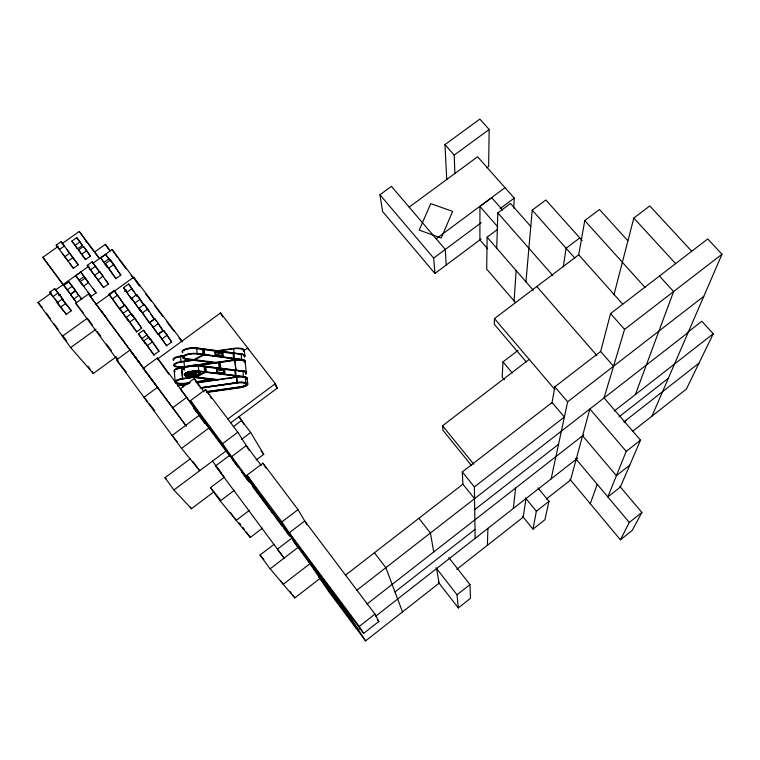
<?xml version="1.0" encoding="UTF-8"?>
<svg xmlns="http://www.w3.org/2000/svg" width="760" height="760" viewBox="0 0 760 760"><rect width="100%" height="100%" fill="white"/><g stroke="black" fill="none" stroke-linecap="round" stroke-linejoin="round"><path stroke-width="1.14" d="M502.645 210.102L491.758 197.733L479.94 206.501L479.902 239.884L487.654 248.824M497.192 229.672L487.131 237.186L486.694 269.125L515.593 302.689M446.756 179.626L444.97 144.609L479.864 119.102L489.164 129.466L488.632 166.421L486.742 167.817M487.397 545.29L487.911 528.38M622.706 304.152L578.711 254.79L494.465 318.592L494.294 324.301L526.357 362.026M496.736 248.244L497.828 212.905L510.492 203.48L530.727 226.357M197.039 374.68L195.538 375.06L188.679 373.825L194.636 374.224L193.638 372.4L195.12 372.048L196.745 374.594M188.698 374.11L190.237 373.464M518.073 350.379L502.978 361.912L502.179 377.15L504.403 379.8M513.693 208.211L514.264 198.103L477.594 156.769L409.146 207.129M514.092 300.941L516.144 270.57M525.948 281.846L532.218 210.149L545.813 199.994L582.169 240.578M513.332 508.478L515.603 488.062M525.986 498.579L523.241 517.151L456.798 569.306M563.264 266.883L566.114 248.263L579.794 237.927M551.969 403.113L554.847 386.821L600.637 351.481L610.565 313.566L707.74 238.953L722 254.239L651.975 416.119M578.607 255.369L584.772 220.6L599.478 209.523L627.75 240.625M522.557 516.315L532.997 529.14L536.351 511.252L548.995 501.325L537.928 487.892M551.161 478.866L567.635 401.822L703.788 296.324M548.995 501.325L544.892 519.774L532.997 529.14M613.947 294.813L633.821 218.044L649.79 205.931L691.704 251.256M722 254.239L624.568 329.384L604.067 397.926L640.509 440.154L620.369 487.008L607.839 496.917L626.221 451.392L640.509 440.154M590.292 503.709L597.217 484.281M624.957 422.645L625.765 420.46M635.369 394.573L673.588 291.584L659.452 276.032M188.898 373.796L196.697 374.471L194.883 374.252L193.8 372.505L195.614 372.428M188.746 374.167L189.23 373.986M687.125 332.719L701.85 321.262L713.25 333.792L686.365 389.12L632.795 431.167M569.839 479.199L620.417 539.799L629.299 522.443L641.886 512.43L619.675 486.191M641.886 512.43L632.263 530.347L620.417 539.799M196.773 374.775L188.983 374.148M188.936 373.996L196.783 374.623M629.764 465.139L616.417 475.674L582.587 435.774M438.216 582.036L458.337 607.933L470.516 598.31L469.965 584.563L448.818 557.631M458.337 607.933L457.016 594.776L469.965 584.563M363.631 633.384L378.793 621.5L374.974 614.118L304.731 520.971L289.237 532.817L359.224 626.449L363.631 633.384L231.572 456.674L246.278 445.645L261.202 465.452M307.002 524.799L298.005 509.618L262.951 463.153L246.981 475.199L281.894 521.901L328.472 591.185L365.579 640.899L439.109 583.186L436.582 568.565M546.297 499.054L570.532 480.035L589.883 408.956L626.221 451.392M366.947 604.086L583.775 434.844M614.232 411.074L713.25 333.792M394.991 591.964L475.009 529.416M619.077 416.793L668.334 378.29M359.224 626.449L374.974 614.118M360.183 628.378L358.349 629.803L319.019 577.125M375.715 616.208L577.667 458.109M623.913 421.914L698.991 363.137M356.392 590.586L688.123 332.538M474.715 509.627L558.553 444.296M348.422 616.503L350.284 615.039M475.142 538.375L474.382 486.894L564.385 417.022L552.073 402.505L462.308 471.931L462.906 484.196L474.553 498.674M273.894 544.436L260.005 555.056L270.132 568.832L294.804 597.93L320.54 578.037M345.363 575.282L462.906 484.196M310.241 563.492L283.242 584.297L280.516 580.592M204.212 391.846L194.227 378.584L180.243 388.892L291.783 538.194L277.362 549.223L284.107 558.115L215.612 465.899L229.814 455.249L237.956 467.001M471.599 465.661L442.966 430.35L442.538 425.78L529.207 359.404M270.132 568.832L298.917 546.753M281.894 521.901L298.005 509.618M287.793 533.814L289.645 532.399M224.494 477.118L210.453 487.673L220.219 500.964L250.297 537.472L262.418 528.238M249.394 510.331L236.189 520.343L230.261 512.288M220.219 500.964L234.298 490.342M190.342 458.774L164.996 477.698L173.916 490L191.472 508.706L213.798 491.9M256.148 460.028L263.72 454.328L250.695 432.497L238.763 416.746M173.916 490L226.461 450.651M241.376 439.479L250.695 432.497M446.215 265.022L445.284 249.441L391.409 186.361L379.933 194.75L382.622 211.555L434.929 273.448L481.184 238.925M233.234 426.749L241.604 420.498M247.788 480.168L222.585 443.65L237.832 432.25L205.57 389.462L190.437 400.653L209.769 428.412M193.914 372.324L195.348 372.191L196.669 374.471M193.933 372.552L195.396 372.238M434.929 273.448L433.666 258.087L481.194 222.718M500.089 208.648L514.264 198.103M143.763 368.514L129.941 350.103L116.498 359.898L181.564 448.39L210.093 427.148M228.048 418.883L275.31 383.667L220.514 312.93L157.424 359.091M230.736 422.807L277.362 388.027L275.31 383.667M436.164 238.763L505.01 187.673M200.535 414.361L172.073 435.48L177.289 441.93M172.548 407.854L186.77 397.337L157.386 358.007L143.26 368.334L186.361 426.217M201.067 382.337L204.868 379.525M243.837 350.749L247.637 347.947L248.558 349.819M454.908 173.536L454.214 155.097L489.164 129.466M157.538 387.334L143.991 397.299L147.592 401.774M153.938 354.939L159.001 351.234L152.504 341.82L148.96 337.098L143.792 340.86L153.938 354.939L143.792 340.86M166.582 345.695L171.627 342L167.209 335.198L163.675 330.524L158.564 334.257L166.582 345.695L158.564 334.257M157.89 334.144L162.925 330.467L158.403 323.522L154.888 318.877L149.786 322.591L157.89 334.144L149.786 322.591M147.326 345.591L152.504 341.82M162.089 338.941L167.209 335.198M136.667 331.816L141.702 328.149L134.9 318.335L131.413 313.671L126.264 317.395L136.667 331.816L126.264 317.395M149.255 322.667L154.28 319.01L147.744 309.026L144.239 304.38L139.108 308.094L149.255 322.667L139.108 308.094M141.825 338.722L145.274 343.339L138.415 333.916L143.516 330.201L150.318 339.653L143.516 330.201M153.292 327.247L158.403 323.522M51.471 292.885L38 302.518L70.671 347.577L93.309 373.502L116.251 356.791M147.003 334.856L141.901 338.57L138.415 333.916M135.071 302.917L140.173 299.221L136.705 294.623L131.603 298.309L140.676 311.258L131.603 298.309M123.111 313.31L128.212 309.615L124.764 305.007L119.662 308.693L128.117 320.368L108.974 294.234L114.095 290.548L117.534 295.155L124.64 305.368L119.614 308.988L108.974 294.234M129.751 322.059L134.9 318.335M142.614 312.74L147.744 309.026M112.413 298.841L117.534 295.155M87.4 318.202L62.424 336.205L66.443 340.831L62.291 335.103M124.583 291.394L126.54 289.988M126.986 292.267L132.069 288.601L128.63 284.041L123.557 287.698L132.155 299.934L123.557 287.698M70.671 347.577L96.007 329.26M118.484 361.447L75.677 303.249L88.511 294.025L96.33 304.456M66.3 314.308L71.278 310.726L68.01 306.251L62.196 299.06L57.142 302.689L66.3 314.308L57.142 302.689M75.763 275.699L91.171 296.428L96.13 292.875L80.76 272.127L75.763 275.699L79.059 280.145L84.056 276.573L80.76 272.127M103.55 287.536L108.49 283.983L99.721 271.738L94.705 275.329L103.55 287.536L87.229 265.373L92.226 261.81L99.569 272.004M115.9 278.663L120.821 275.12L113.781 264.508L110.409 260.034L105.383 263.635L115.9 278.663L105.383 263.635M182.571 341.762L133.674 277.238L96.168 304.238L143.877 368.619M104.025 262.371L108.993 258.808L105.668 254.4L100.71 257.953L107.626 267.662L100.71 257.953M58.624 295.668L60.553 294.291M67.165 289.902L72.171 286.32L68.885 281.856L63.878 285.437L70.556 294.224L75.515 290.672L72.257 286.245M76.608 302.632L70.442 294.49L75.478 290.88L81.614 299.041M108.756 268.118L113.781 264.508M98.049 279.813L103.065 276.212L99.721 271.738M60.458 307.22L65.512 303.591L71.278 310.726M73.758 298.993L78.793 295.383L75.478 290.88M94.99 251.74L105.364 244.33L110.323 250.876M70.177 263.967L73.388 268.29L78.261 264.812L67.051 249.745M85.566 259.606L90.421 256.139L86.678 250.743L83.429 246.411L78.527 249.907L85.566 259.606L78.527 249.907M54.882 298.68L58.13 303.135L49.609 292.258L54.644 288.658L63.109 299.563L54.644 288.658M55.318 290.13L89.005 266.057M92.853 263.302L112.1 249.546L139.859 286.197M52.896 296.751L57.931 293.151M90.554 269.819L95.541 266.247M71.886 241.129L75.097 245.433L79.98 241.965L82.374 245.404L77.529 248.852L71.886 241.129L76.76 237.671L79.98 241.965M64.799 256.719L69.739 253.203M72.989 257.564L68.048 261.088L62.187 253.203M81.766 254.248L86.678 250.743M56.221 245.157L61.151 241.651L64.381 245.993L59.451 249.508L56.221 245.157L73.388 268.29M63.184 284.886L42.873 257.279L58.197 246.401M62.026 243.684L79.268 231.448L99.778 258.723M230.175 360.61L234.384 358.416L233.852 353.172L233.149 353.552L233.671 358.777L204.012 354.873L203.518 349.562L204.221 349.182L204.715 354.492L194.294 360.107M203.015 354.74L193.98 359.603L187.445 358.767A7.999 2.489 -5.4 0 1 185.355 355.462A7.999 2.489 -5.4 0 1 196.45 353.875L203.015 354.74L202.521 349.429L195.966 348.545M214.804 352.393L215.612 351.966L215.773 354.797L223.107 355.765L222.936 352.944L215.507 352.022M215.07 355.167L215.878 354.74L223.212 355.709L222.405 356.136L222.129 353.372L222.936 352.944M230.821 378.262L236.103 375.573L235.571 370.3L234.868 370.661L235.4 375.934L205.647 372.286L205.143 366.928L205.846 366.558L206.35 371.916L195.861 377.406M204.63 372.162L195.557 376.922L188.993 376.143A8.037 2.413 -5.5 0 1 186.903 372.951A8.037 2.413 -5.5 0 1 198.056 371.355L204.63 372.162L204.136 366.805L197.97 366.035M217.274 369.255L216.467 369.673L223.924 370.538L224.19 373.322L216.733 372.476L224.903 372.96L224.086 373.378L223.81 370.595L224.627 370.177L224.798 373.017L217.445 372.106L217.274 369.255L224.627 370.177M173.669 360.497A9.281 2.878 -5.3 0 1 180.509 356.022L182.818 355.69M217.455 350.712L233.624 348.394A9.262 2.897 -5.9 0 1 242.316 348.659A9.262 2.897 -5.9 0 1 243.57 351.462M182.941 356.05L180.737 356.373A8.085 2.508 -5.3 0 0 174.23 359.176M217.208 351.13L233.804 348.755A8.066 2.527 -5.9 0 1 243 350.008M184.88 360.905L187.064 360.591M190.342 360.116L192.536 359.803M189.173 366.339L184.509 367.013A9.3 2.85 -5.3 0 1 173.66 365.655A9.3 2.85 -5.3 0 1 181.004 361.684L193.724 359.86M185.174 361.238L194.512 359.898M196.726 359.812L181.232 362.035A8.103 2.479 -5.3 0 0 174.838 365.484A8.103 2.479 -5.3 0 0 184.281 366.671L212.762 362.587M174.857 371.63A9.015 2.736 -5.3 0 1 181.498 367.365L189.611 366.206M191.919 365.873L234.764 359.736A8.987 2.745 -6 0 1 244.634 362.406M191.511 366.006L213.712 362.824M189.63 366.434L181.526 367.593A9.015 2.727 -5.3 0 0 174.876 371.858M192.926 365.959L234.783 359.964A8.987 2.745 -6 0 1 244.663 362.634M176.349 369.616A7.809 2.365 -5.3 0 1 181.754 367.935L186.361 367.279M195.595 365.949L218.994 362.606L219.526 368.077M243.846 361.475A7.79 2.384 -6 0 0 234.973 360.316L220.181 362.434L220.714 367.906M193.914 376.912L182.486 378.546A9.034 2.679 -5.4 0 0 175.332 382.308A9.034 2.679 -5.4 0 0 185.868 383.534L189.392 383.03M189.411 383.258L185.886 383.762A9.034 2.679 -5.4 0 1 175.351 382.536A9.034 2.679 -5.4 0 1 182.505 378.784L192.954 377.283M190.228 382.555L185.649 383.211A7.828 2.318 -5.4 0 1 176.519 382.147A7.828 2.318 -5.4 0 1 182.714 378.888L193.819 377.302M195.728 381.767L213.227 379.269M196.042 382.08L213.427 379.601M196.45 382.251L212.876 379.905M187.653 383.847L183.008 384.512A9.348 2.736 -5.4 0 0 177.489 385.966M196.954 382.517L236.493 376.865A9.329 2.745 -6 0 1 246.724 379.487M187.881 384.18L183.236 384.845A8.142 2.384 -5.4 0 0 179.73 385.615M197.173 382.85L236.673 377.207A8.123 2.394 -6 0 1 244.065 377.302M201.181 387.685L237.234 382.527A7.951 2.318 -6 0 1 246.278 383.601A7.951 2.318 -6 0 1 239.675 386.897L206.283 391.666M199.804 387.923L237.063 382.603A9.338 2.717 -6 0 1 247.684 383.857A9.338 2.717 -6 0 1 239.932 387.733L206.568 392.492M201.2 387.913L237.262 382.764A7.951 2.318 -6 0 1 246.297 383.828A7.951 2.318 -6 0 1 239.704 387.125L207.451 391.723M201.191 388.094L237.253 382.945A8.132 2.365 -6 0 1 246.497 384.028A8.132 2.365 -6 0 1 239.751 387.401L207.508 392.008M246.639 379.126A9.025 2.66 -6 0 0 243.399 376.476L198.759 370.984A9.272 2.784 -5.5 0 0 185.886 372.818A9.272 2.784 -5.5 0 0 188.299 376.504L217.588 380M246.667 379.354A9.025 2.66 -6 0 0 243.428 376.703L198.778 371.222A9.272 2.784 -5.5 0 0 185.905 373.055A9.272 2.784 -5.5 0 0 188.318 376.732L217.607 380.228M188.945 374.024L196.222 374.803L195.482 375.05M196.555 377.045L218.253 379.639M184.233 369.787A9.262 2.812 -5.4 0 1 187.473 366.358A9.262 2.812 -5.4 0 1 198.246 365.37L242.839 370.984A9.015 2.688 -6 0 1 245.86 373.873M205.143 366.928L234.868 370.661M217.17 369.312L224.523 370.224M194.987 359.736L218.88 362.805M244.672 362.33A8.987 2.745 -6 0 0 241.651 359.375L197.153 353.495A9.234 2.878 -5.4 0 0 184.338 355.328A9.234 2.878 -5.4 0 0 186.751 359.138L215.945 362.89M244.691 362.558A8.987 2.745 -6 0 0 241.67 359.594L197.173 353.733A9.234 2.869 -5.4 0 0 184.357 355.556A9.234 2.869 -5.4 0 0 186.77 359.366L214.795 362.966M203.518 349.562L233.149 353.552M215.85 352.535L222.129 353.372M182.695 352.412A9.225 2.907 -5.4 0 1 185.924 348.897A9.225 2.907 -5.4 0 1 196.641 347.928L241.091 353.932A8.977 2.774 -5.9 0 1 244.33 356.716M164.996 477.698L166.564 479.38M633.821 218.044L675.611 263.615M584.772 220.6L645.164 287.555M532.218 210.149L574.778 258.01M610.565 313.566L624.568 329.384M444.97 144.609L454.214 155.097M497.828 212.905L552.852 275.538M479.94 206.501L497.791 226.898M600.637 351.481L613.538 366.253M536.807 286.52L596.809 355.385M487.131 237.186L533.273 290.272M38 302.518L42.218 307.42M554.847 386.821L567.635 401.822M494.465 318.592L554.933 389.623M379.933 194.75L433.666 258.087M502.978 361.912L512.325 372.989M575.51 458.47L629.299 522.443M260.005 555.056L263.805 559.578M49.609 292.258L53.371 296.846M525.312 497.762L536.351 511.252M210.453 487.673L220.21 499.576M239.371 522.947L240.834 524.723M442.538 425.78L473.736 464.217M181.564 448.39L199.671 470.715L192.764 461.329M462.308 471.931L474.382 486.894M149.026 403.57L154.774 410.742M116.498 359.898L126.559 372.533M75.677 303.249L83.287 312.901M418.902 518.292L430.435 532.988L433.713 551.969M70.442 294.49L75.468 300.894M63.878 285.437L70.556 294.224M435.926 567.72L457.016 594.776M42.873 257.279L63.631 285.161M275.205 385.225L277.362 388.027M68.885 281.856L75.515 290.672M374.414 552.767L385.842 567.682L402.505 611.914M145.559 293.721L151.259 301.235M154.821 305.938L162.649 316.284M166.924 321.926L174.049 331.322M179.037 337.905L181.887 341.667M117.695 257.706L112.1 249.546M119.111 259.569L126.169 268.888M131.109 275.415L133.228 278.207M261.07 450.822L263.72 454.328M135.118 293.616L137.161 296.315L132.069 288.601M143.64 304.912L136.705 294.623M150.841 314.45L154.28 319.01M159.467 325.878L162.925 330.467M171.627 342L163.675 330.524M117.505 270.721L120.821 275.12M377.368 619.6L378.793 621.5M212.486 461.12L221.511 473.1M215.612 465.899L223.564 476.444M86.554 241.623L79.268 231.448M87.97 243.513L98.657 257.716M143.26 368.334L157.938 387.875M82.374 245.404L76.76 237.671M90.421 256.139L83.429 246.411M124.64 305.368L114.095 290.548M141.702 328.149L131.413 313.671M159.001 351.234L148.96 337.098M99.579 272.08L92.226 261.81M105.184 279.566L108.49 283.983M190.437 400.653L222.585 443.65M104.756 315.695L106.144 317.556L104.813 315.59M122.332 339.273L123.737 341.154M193.353 407.293L230.118 456.503M232.237 459.344L237.889 466.916M241.423 471.647L249.261 482.144M252.662 486.685L259.16 495.387M259.616 496.005L272.84 513.712M275.415 517.151L282.577 526.746M283.898 528.504L289.55 536.075M293.008 540.702L350.141 617.196M95.304 276.498L87.229 265.373M193.391 407.873L196.166 411.587M198.939 415.302L205.19 423.662L186.77 397.337M78.261 264.812L61.151 241.651M84.616 277.4L87.894 281.798M92.824 288.439L96.13 292.875M79.677 280.934L82.954 285.351M87.875 291.992L91.171 296.428M100.272 309.415L103.797 314.184M88.511 294.025L140.629 364.334M129.941 350.103L185.715 425.362M80.436 297.331L81.747 299.108M242.905 527.44L244.245 529.264M246.269 532L250.297 537.472M289.949 591.337L291.337 593.218M292.724 595.108L294.804 597.93M88.141 319.133L92.359 324.862M97.28 331.55L100.795 336.328M106.419 343.976L111.34 350.664M116.261 357.352L117.667 359.262M62.196 299.06L65.512 303.591M88.065 366.282L90.031 368.99M91.998 371.697L93.309 373.502M190.171 506.92L191.472 508.706M46.37 313.148L50.521 318.877M53.988 323.646L58.14 329.374M75.097 245.433L77.529 248.852M157.386 358.007L168.748 374.158M124.764 305.007L133.143 316.72L128.212 309.615M85.528 240.587L86.792 242.44M246.981 475.199L276.422 518.329M291.783 538.194L298.034 547.428M108.993 258.808L110.77 261.478M105.668 254.4L109.24 259.768M110.409 260.034L116.859 269.752M128.63 284.041L133.76 291.812M144.239 304.38L149.036 311.704M140.173 299.221L143.849 304.827M329.431 587.632L356.212 628.349M154.888 318.877L156.607 321.499M157.748 323.256L158.887 325.005M105.364 244.33L108.718 249.46M340.746 602.756L365.579 640.899M194.227 378.584L199.082 386.033M133.674 277.238L138.652 284.981M205.57 389.462L208.725 394.364M209.988 396.33L211.242 398.297M237.832 432.25L249.318 450.48M262.951 463.153L266.01 468.141M239.191 416.499L243.951 424.403M218.994 362.606L219.326 367.726M220.514 312.93L222.556 316.91M244.264 350.123L244.853 355.747M247.199 378.461L247.788 384.161M245.119 361.57L246.24 372.447M245.86 382.128L246.012 383.553M245.204 377.036L245.793 382.764M241.091 353.932L241.67 359.594M242.839 370.984L243.428 376.703M234.973 360.316L235.97 370.158M233.624 348.394L234.194 354.055M234.764 359.736L235.885 370.909M216.571 369.626L216.837 372.419M196.641 347.928L197.173 353.733M198.246 365.37L198.778 371.222M184.509 367.013L184.005 361.409A9.281 2.878 -5.3 0 1 180.671 361.694M181.754 367.935L182.714 378.888M183.388 386.631L183.008 384.512L183.207 386.812M180.509 356.022L181.004 361.684M181.498 367.365L182.505 378.784M174.249 371.032L175.189 381.947M236.892 353.79A9.272 2.869 -5.9 0 1 244.387 356.858M239.685 354.226A8.075 2.498 -5.9 0 1 241.613 354.53M242.943 355.034A8.075 2.498 -5.9 0 1 243.656 355.86M245.822 378.185A8.123 2.394 -6 0 1 245.907 378.309M182.637 361.37A7.904 2.451 -5.3 0 1 180.367 361.484M176.757 357.647A7.904 2.451 -5.3 0 1 180.225 356.734M245.879 374.101A9.015 2.688 -6 0 0 242.858 371.212L198.265 365.608A9.262 2.812 -5.4 0 0 187.492 366.595A9.262 2.812 -5.4 0 0 184.252 370.015M188.537 366.748A8.027 2.441 -5.4 0 1 190.75 366.234M193.201 365.921A8.027 2.441 -5.4 0 1 196.954 365.911M238.516 370.652A9.015 2.688 -6 0 1 245.784 373.502M238.535 370.88A9.015 2.688 -6 0 1 245.803 373.72M238.25 371.032A7.809 2.337 -6 0 1 244.625 371.982M244.349 356.934A8.977 2.774 -5.9 0 0 241.11 354.16L196.659 348.166A9.225 2.897 -5.4 0 0 185.943 349.135A9.225 2.897 -5.4 0 0 182.723 352.649M183.882 350.854A7.989 2.517 -5.4 0 1 184.157 350.607M186.979 349.286A7.989 2.517 -5.4 0 1 189.173 348.773M191.625 348.46A7.989 2.517 -5.4 0 1 195.358 348.469M200.136 372.001A6.793 2.042 -5.5 0 1 198.141 373.768M196.166 374.347A6.793 2.042 -5.5 0 1 195.719 374.442M187.045 373.986A6.793 2.042 -5.5 0 1 189.734 371.298M192.451 370.766A6.793 2.042 -5.5 0 1 198.835 371.022M452.618 211.394L441.208 238.032L419.235 230.118L430.74 203.614L452.618 211.394M85.224 278.065L80.17 281.684L83.514 286.206L88.578 282.577L85.224 278.065M222.509 356.079L215.175 355.11L214.909 352.336L222.233 353.324L222.509 356.079M237.253 382.945L236.493 376.865L237.253 382.945M189.839 375.962A6.583 1.976 -5.5 0 0 200.041 373.568A6.583 1.976 -5.5 0 0 190.618 372.466A6.583 1.976 -5.5 0 0 189.839 375.962M189.82 375.734A6.583 1.976 -5.5 0 0 200.013 373.331A6.583 1.976 -5.5 0 0 190.598 372.238A6.583 1.976 -5.5 0 0 189.82 375.734M190.057 375.943A6.802 2.042 -5.5 0 0 200.26 373.312A6.802 2.042 -5.5 0 0 190.152 372.39A6.802 2.042 -5.5 0 0 190.057 375.943M189.886 375.82A6.802 2.042 -5.5 0 0 200.241 373.245A6.802 2.042 -5.5 0 0 190.304 372.229A6.802 2.042 -5.5 0 0 189.886 375.82"/></g></svg>
